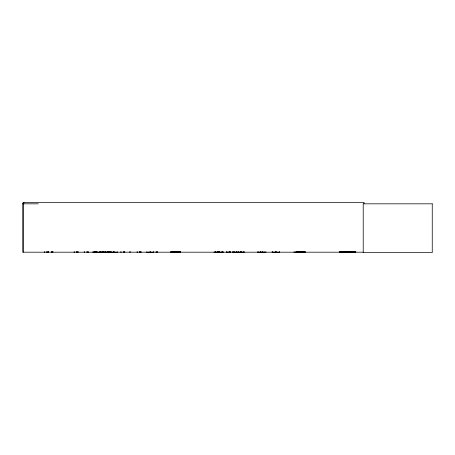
<?xml version="1.0" encoding="UTF-8"?>
<svg xmlns="http://www.w3.org/2000/svg" width="455" height="455" viewBox="0 0 455 455"><rect width="100%" height="100%" fill="white"/><g stroke="black" fill="none" stroke-linecap="round" stroke-linejoin="round"><path stroke-width="0.68" d="M258.599 252.178L258.605 251.791M279.461 252.133L279.461 251.791M222.671 252.178L222.7 251.791M221.255 252.195L221.312 251.791M92.894 252.195L99.298 252.144L99.326 251.791M92.985 252.133L93.002 251.791M215.386 252.144L215.391 251.791M94.481 252.133L94.503 251.587M238.153 252.144L238.147 251.791L238.227 252.144M226.368 252.195L230.662 251.825M179.458 252.144L179.498 251.587M226.624 252.144L226.664 251.825M179.725 252.144L179.776 251.825L179.827 252.195M24.172 202.907L22.75 202.907L22.75 252.195L363.306 252.195M22.75 203.823L38.356 203.823M171.234 251.877L180.339 251.877M296.233 251.877L305.339 251.877M355.747 251.979L339.328 251.979L355.747 252.172L355.736 251.808M171.211 251.996L180.356 251.996M296.211 252.007L305.356 252.007M339.328 252.076L355.747 252.076M99.861 252.195L99.861 251.791L99.901 252.093L117.464 252.178M171.222 252.167L180.351 252.167M223.143 252.133L214.021 252.178L214.077 251.791M305.351 252.167L293.936 252.178L293.936 251.791M218.929 252.195L218.792 251.689M218.935 252.144L218.969 251.689M236.918 252.144L236.879 251.825M233.182 252.195L233.114 251.791M232.926 252.144L232.88 251.825M243.527 252.144L243.493 251.825M238.414 252.144L238.414 251.791M264.127 252.133L264.099 251.791M257.786 252.144L265.925 252.178L265.925 251.791M117.31 252.133L117.276 251.791M109.217 252.144L109.223 251.587M109.137 252.133L109.12 251.791M102.813 252.133L102.796 251.791M215.187 252.144L215.175 251.791M215.841 252.133L215.835 251.791M364.017 203.823L364.017 202.395L23.552 202.395L23.552 252.195M353.552 251.791L353.552 252.195M352.545 251.808L352.545 252.184M350.02 251.689L350.02 252.195M349.764 251.689L349.764 252.195M346.232 251.791L346.232 252.195M302.763 251.791L302.763 252.195M301.255 251.791L301.255 252.195M299.231 251.689L299.231 252.195M298.975 251.689L298.975 252.195M297.724 251.689L297.724 252.195M297.468 251.689L297.468 252.195M295.443 251.791L295.443 252.195M279.615 251.791L279.626 252.195L272.135 252.178L272.147 251.791M276.071 251.689L276.071 252.195M275.946 251.689L275.946 252.195M275.815 251.689L275.815 252.195M275.696 251.689L275.696 252.195M262.387 251.689L262.393 252.195M262.131 251.689L262.143 252.195M260.624 251.689L260.624 252.195M260.402 251.689L260.402 252.195M257.735 251.791L257.735 252.195M244.511 251.791L244.511 252.195L232.835 252.178L232.841 251.791M243.459 251.791L243.459 252.195M241.844 251.689L241.844 252.195M241.622 251.689L241.622 252.195M240.342 251.689L240.342 252.195M240.155 251.689L240.155 252.195M236.833 251.791L236.833 252.195M236.412 251.689L236.412 252.195M236.23 251.689L236.23 252.195M234.223 251.689L234.223 252.195M234.086 251.689L234.086 252.195M230.708 251.791L230.708 252.195M229.456 251.689L229.456 252.195M229.32 251.689L229.32 252.195M226.709 251.791L226.709 252.195M223.138 251.791L223.166 252.195M222.41 251.791L222.41 252.195M219.566 251.689L219.566 252.195M219.219 251.689L219.31 252.195M218.565 251.791L218.565 252.195L218.542 251.689M217.945 251.689L217.945 252.195M217.689 251.689L217.695 252.195M217.518 251.791L217.518 252.195M217.257 251.689L217.257 252.195M217.217 251.689L217.217 252.195M180.135 251.689L180.135 252.195M179.344 251.791L179.344 252.195M179.298 251.791L179.298 252.195M178.781 251.791L178.781 252.195M178.73 251.825L178.679 252.144L178.644 251.587M178.076 251.587L178.076 252.195M174.18 251.791L174.18 252.195M174.009 251.791L174.009 252.195M173.85 251.791L173.85 252.195M173.554 251.791L173.554 252.195M173.298 251.791L173.298 252.195M172.678 251.791L172.678 252.195M172.525 251.791L172.525 252.195M172.451 251.791L172.451 252.195M172.286 251.791L172.252 252.195M172.018 251.791L172.018 252.195M170.847 251.791L170.83 252.195M170.284 251.791L170.301 252.195M157.475 251.791L157.475 252.195M157.316 251.791L157.316 252.195M156.776 251.791L156.776 252.195M156.423 251.791L156.423 252.195M155.974 251.791L155.974 252.195M153.818 251.791L153.818 252.195L146.499 252.178L146.504 251.791M153.437 251.791L153.437 252.195M150.281 251.689L150.292 252.195M150.031 251.689L150.036 252.195M141.061 251.791L141.061 252.195M140.902 251.791L140.908 252.195M140.407 251.791L140.362 252.195M140.009 251.791L140.009 252.195M139.56 251.791L139.56 252.195M139.219 251.791L139.219 252.195M137.416 251.791L137.416 252.195M137.023 251.791L137.023 252.195M130.716 251.587L130.716 252.195M129.709 251.587L129.709 252.195M124.812 251.791L124.812 252.195M124.647 251.791L124.647 252.195M124.107 251.791L124.107 252.195M123.754 251.791L123.754 252.195M123.305 251.791L123.305 252.195M121.166 251.791L121.166 252.195M120.768 251.791L120.768 252.195M114.103 251.791L114.125 252.195M113.892 251.791L113.892 252.195M113.773 251.689L113.773 252.195L113.704 251.689M113.545 251.689L113.545 252.195M111.139 251.689L111.139 252.195M110.912 251.689L110.912 252.195M110.793 251.791L110.793 252.195M108.574 251.587L108.574 252.195M108.159 251.587L108.159 252.195M107.408 251.791L107.408 252.195M107.153 251.587L107.153 252.195M105.861 251.689L105.861 252.195M105.64 251.689L105.64 252.195M104.15 251.791L104.15 252.195M103.99 251.791L103.985 252.195M103.495 251.791L103.518 252.195M103.444 251.791L103.444 252.195M103.092 251.791L103.092 252.195M102.642 251.791L102.642 252.195M102.307 251.791L102.307 252.195M101.05 251.689L101.05 252.195M100.919 251.689L100.919 252.195M100.504 251.791L100.504 252.195M100.106 251.791L100.106 252.195M97.182 251.791L97.182 252.195M96.483 251.689L96.483 252.195M96.221 251.587L96.261 252.195M96.119 251.689L96.119 252.195M95.994 251.689L95.994 252.195M95.214 251.587L95.214 252.195M94.93 251.689L94.93 252.195M93.52 251.791L93.52 252.195M88.27 251.791L88.27 252.195M88.111 251.791L88.111 252.195M87.57 251.791L87.57 252.195M87.218 251.791L87.218 252.195M86.769 251.791L86.769 252.195M84.63 251.791L84.63 252.195M84.232 251.791L84.232 252.195M78.118 251.791L78.118 252.195M77.959 251.791L77.953 252.195M77.413 251.791L77.464 252.195M77.06 251.791L77.06 252.195M76.611 251.791L76.611 252.195M76.275 251.791L76.275 252.195M74.472 251.791L74.472 252.195M74.074 251.791L74.074 252.195M52.968 251.587L52.968 252.195M52.257 251.587L52.257 252.195M51.961 251.587L51.961 252.195M51.546 251.587L51.546 252.195M48.463 251.791L48.463 252.195M48.31 251.791L48.31 252.195M48.304 251.791L48.304 252.195M47.815 251.791L47.764 252.195M47.411 251.791L47.411 252.195M46.962 251.791L46.962 252.195M46.626 251.791L46.626 252.195M44.823 251.791L44.823 252.195M44.425 251.791L44.425 252.195M432.25 203.823L363.215 203.823L363.215 252.605L432.25 252.605L432.25 203.823M272.306 252.144L272.3 251.825L272.3 252.195"/></g></svg>
